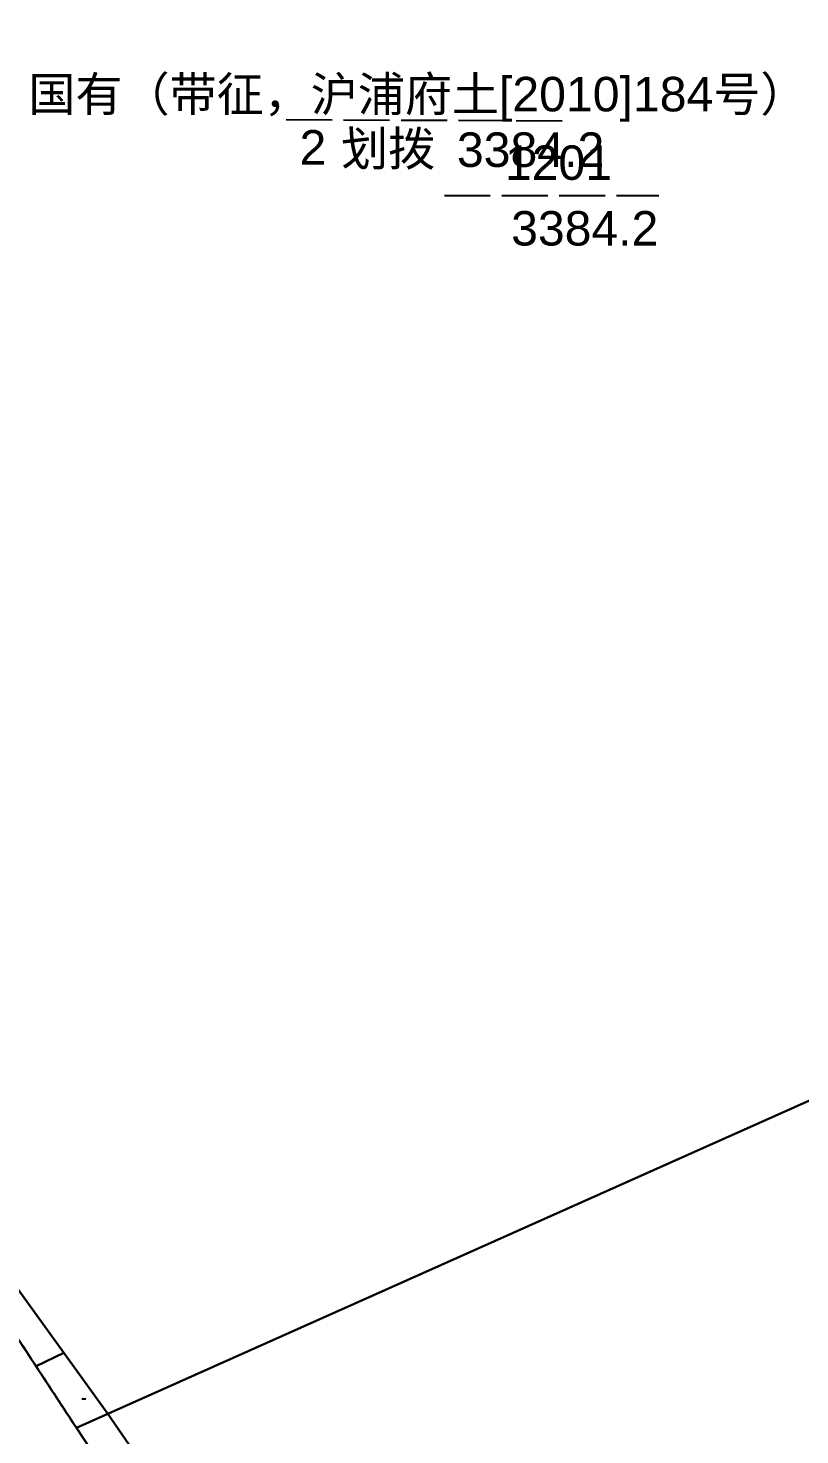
# Model space of a CAD drawing. Header units: metres. Extents: x 15788 to 16056, y 1027 to 1229.
# Drawn here: x 15896.77 to 15916.32, y 1137.89 to 1173.53 of the extents above; entities that cross this region are included whole.
import ezdxf
from ezdxf.enums import TextEntityAlignment as Align

# ---------------------------------------------------------------- set-up
doc = ezdxf.new("R2010")
doc.units = ezdxf.units.M
doc.linetypes.add('XX82', pattern=[5, 4, -1])
doc.layers.add('kc_dw', color=2, linetype='Continuous')
doc.layers.add('kc_jt', color=181, linetype='Continuous')
doc.styles.add('st_h', font='txt.shx', dxfattribs={"bigfont": 'hztxt.shx'})
doc.styles.get("Standard").update_dxf_attribs({"font": 'arial.ttf'})

# ---------------------------------------------------------------- blocks, each defined once
blk = doc.blocks.new('emap_yt')
at = {"linetype": 'XX82'}
blk.add_line((-8.85, -2.29), (9.84, -2.29), dxfattribs=at)
at = {"style": 'st_h', "flags": 1}
for tag, p in [('用地类型', (10.38, 14.54)), ('单位序号', (10.38, 8.97)), ('规划序号', (11.72, 4.65)), ('勘测类型', (32.53, 3.82)), ('规划用途', (13.17, -0.63)), ('单位名', (33.37, -1.89)), ('原宗地号', (12.74, -5.65)), ('权属', (34.06, -8.15)), ('勘测序号', (12.47, -10.52)), ('新宗地号', (30.96, -14.82))]:
    blk.add_attdef(tag, p, '', height=4.38, dxfattribs=at)
blk.add_attdef('原来用途', text='', height=3).set_placement((1.09, -0.92), align=Align.CENTER)
blk.add_attdef('面积', (-3.03, -6.64), '', height=3)
at = {"linetype": 'XX82', "style": 'st_h', "flags": 1}
blk.add_attdef('街道号', (12.81, -14.59), '', height=4.38, dxfattribs=at)
at = {"linetype": 'XX82', "flags": 1}
for tag, p in [('所有权人', (14.13, -19.59)), ('地块名称', (14.61, -23.59)), ('所有权宗地号', (20.05, -28.7)), ('地块号', (20.37, -33.65))]:
    blk.add_attdef(tag, p, '', height=2.5, dxfattribs=at)
blk = doc.blocks.new('emap_dw')
at = {"linetype": 'XX82'}
blk.add_line((-18.54, -0.17), (6.21, -0.28), dxfattribs=at)
at = {"flags": 1}
for tag, p in [('街道号', (13.79, 22.59)), ('原宗地号', (16.86, 15.47)), ('勘测序号', (32.57, -2.5)), ('权属', (33.71, -10.75))]:
    blk.add_attdef(tag, p, '', height=3, dxfattribs=at)
at = {"linetype": 'XX82', "flags": 1}
for tag, p in [('所有权人', (20.82, 10.03)), ('地块名称', (24.88, 4.33)), ('所有权宗地号', (23.73, -14.03)), ('地块号', (24.5, -18.84))]:
    blk.add_attdef(tag, p, '', height=3, dxfattribs=at)
blk.add_attdef('单位名', text='', height=3).set_placement((-7.07, 0.54), align=Align.CENTER)
for tag, p in [('单位序号', (-17.37, -4.09)), ('用地类型', (-13.76, -4.19)), ('面积', (-3.68, -4.29))]:
    blk.add_attdef(tag, p, '', height=3)

msp = doc.modelspace()

# ---------------------------------------------------------------- linework, layer by layer
at = {"layer": 'kc_dw', "flags": 128}
for points in [[(15957.71, 1183.24), (15952.76, 1191.953), (15863.071, 1191.787, -0.000225), (15868.67, 1182.92), (15875.77, 1171.67), (15878.52, 1167.3, 0.003573), (15883.14, 1160.11), (15898.787, 1138.426), (15962.48, 1166.86)], [(15863.071, 1191.787), (15832.688, 1191.73), (15884.243, 1116.633), (15886.923, 1117.977), (15943.272, 1027.5), (15970.035, 1027.5), (15939.8, 1078.87), (15933.82, 1089.03), (15932.523, 1089.437), (15929.33, 1090.44), (15898.7, 1136.99), (15897.99, 1138.07, 0.002094), (15895.15, 1142.39, 0.005018), (15893.94, 1144.17, 0.001011), (15888.96, 1151.38, -0.003965), (15887.73, 1153.17, -0.003732), (15883.14, 1160.11, -0.003573), (15878.52, 1167.3, -0.000267), (15875.77, 1171.67), (15868.67, 1182.92, 0.000225)], [(15883.14, 1160.11, 0.003732), (15887.73, 1153.17, 0.003965), (15888.96, 1151.38, -0.001011), (15893.94, 1144.17, -0.005018), (15895.15, 1142.39, -0.002094), (15897.99, 1138.07), (15898.787, 1138.426)]]:
    msp.add_lwpolyline(points, format="xyb", close=True, dxfattribs=at)
msp.add_lwpolyline([(16054.5, 1114.803), (16054.5, 1118.795), (16047.635, 1136.583), (16032.947, 1172.657), (16008.79, 1161.82), (16008.29, 1161.59), (16006.317, 1164.268), (16005.6, 1164), (16002.705, 1169.17), (15985.873, 1192.014), (15980.001, 1192.003), (15957.71, 1183.24), (15962.48, 1166.86), (15898.787, 1138.426), (15932.523, 1089.437)], dxfattribs=at)
msp.add_lwpolyline([(15898.787, 1138.426), (15897.99, 1138.07), (15898.7, 1136.99), (15929.33, 1090.44), (15932.523, 1089.437)], close=True, dxfattribs=at)
at = {"layer": 'kc_jt', "flags": 128}
for points in [[(15957.71, 1183.24), (15952.76, 1191.953), (15863.071, 1191.787, -0.000225), (15868.67, 1182.92), (15875.77, 1171.67), (15878.52, 1167.3, 0.003573), (15883.14, 1160.11), (15898.787, 1138.426), (15962.48, 1166.86)], [(15863.071, 1191.787), (15836.194, 1191.737), (15838.967, 1187.808), (15863.625, 1152.861), (15885.682, 1117.354), (15886.923, 1117.977), (15943.272, 1027.5), (15970.035, 1027.5), (15957.894, 1048.128), (15939.8, 1078.87), (15933.82, 1089.03), (15932.523, 1089.437), (15929.33, 1090.44), (15898.7, 1136.99), (15897.99, 1138.07, 0.002094), (15895.15, 1142.39, 0.005018), (15893.94, 1144.17, 0.001011), (15888.96, 1151.38, -0.003965), (15887.73, 1153.17, -0.003732), (15883.14, 1160.11, -0.003573), (15878.52, 1167.3, -0.000267), (15875.77, 1171.67), (15868.67, 1182.92, 0.000225)], [(15883.14, 1160.11, 0.000195), (15883.377, 1159.745), (15893.312, 1145.082, -0.000128), (15893.94, 1144.17, -0.005018), (15895.15, 1142.39, -0.001339), (15896.971, 1139.629), (15897.673, 1139.969)], [(15897.673, 1139.969), (15896.971, 1139.629, -0.000754), (15897.99, 1138.07), (15898.787, 1138.426)]]:
    msp.add_lwpolyline(points, format="xyb", close=True, dxfattribs=at)
msp.add_lwpolyline([(16054.5, 1114.803), (16054.5, 1118.795), (16047.635, 1136.583), (16032.947, 1172.657), (16008.79, 1161.82), (16008.29, 1161.59), (16006.317, 1164.268), (16005.6, 1164), (16002.705, 1169.17), (15985.873, 1192.014), (15980.001, 1192.003), (15957.71, 1183.24), (15962.48, 1166.86), (15898.787, 1138.426), (15932.523, 1089.437)], dxfattribs=at)
msp.add_lwpolyline([(15898.787, 1138.426), (15897.99, 1138.07), (15898.7, 1136.99), (15929.33, 1090.44), (15932.523, 1089.437)], close=True, dxfattribs=at)

# ---------------------------------------------------------------- block references
at = {"layer": 'kc_dw', "xscale": 0.2913696077428301, "yscale": 0.2913696077428301, "zscale": 0.2913696077428301}
msp.add_blockref('emap_dw', (15908.706, 1171.266), dxfattribs=at).add_auto_attribs({'单位名': '国有（带征，沪浦府土[2010]184号）', '单位序号': '2', '用地类型': '划拨', '面积': '3384.2'})
at = {"layer": 'kc_jt'}
for p, xscale, yscale, zscale, values in [((15909.89, 1169.956), 0.29087033945344, 0.29087033945344, 0.29087033945344, {'面积': '3384.2', '原来用途': '1201'}), ((15898.186, 1138.82), 0.00618944212091, 0.00618944212091, 0.00618944212091, {'面积': '1.5', '原来用途': 'N-0404HC'})]:
    msp.add_blockref('emap_yt', p, dxfattribs=dict(at, xscale=xscale, yscale=yscale, zscale=zscale)).add_auto_attribs(values)

doc.saveas('drawing.dxf')
